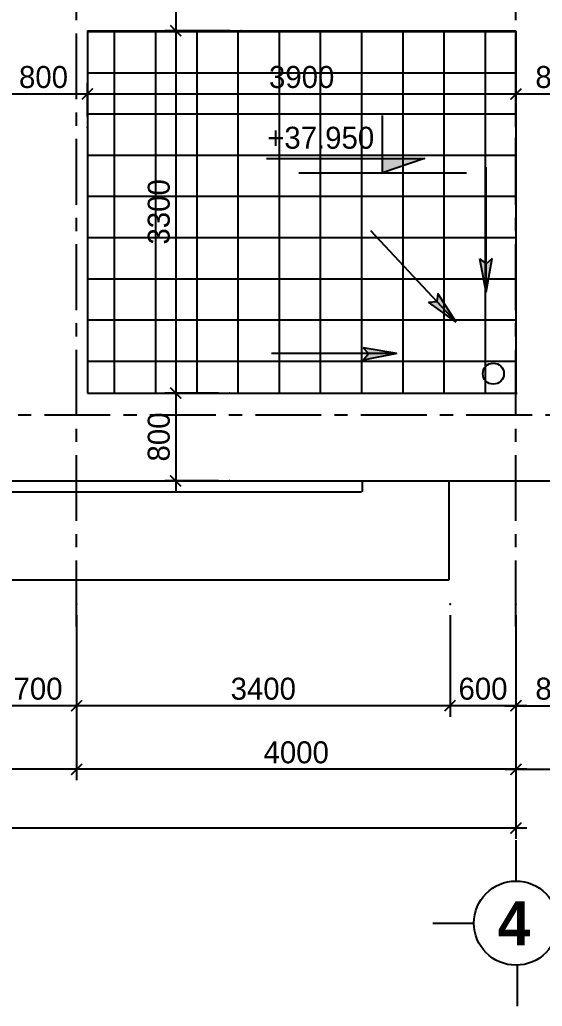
# Model space of a CAD drawing. Header units: inches. Extents: x -844707 to -690155, y -211546 to -175871.
# Drawn here: x -702187 to -697431, y -206785 to -197801 of the extents above; entities that cross this region are included whole.
import ezdxf

# ---------------------------------------------------------------- set-up
doc = ezdxf.new("R2010")
doc.units = ezdxf.units.IN
doc.header["$LTSCALE"] = 48
doc.header["$MEASUREMENT"] = 0
doc.linetypes.add('CENTER', pattern=[2, 1.25, -0.25, 0.25, -0.25])
doc.layers.add('DWGSHARE.com-DefPoints-DWGSHARE.com', color=7, linetype='Continuous', plot=False)
for name, color, linetype in [('DWGSHARE.com-DIM-DWGSHARE.com', 251, 'Continuous'), ('DWGSHARE.com-HATCH-DWGSHARE.com', 8, 'Continuous'), ('DWGSHARE.com-KICHTHUOC-DWGSHARE.com', 9, 'Continuous'), ('DWGSHARE.com-kinh-DWGSHARE.com', 154, 'Continuous'), ('DWGSHARE.com-LAYER1-DWGSHARE.com', 150, 'Continuous'), ('DWGSHARE.com-NET-DWGSHARE.com', 245, 'Continuous'), ('DWGSHARE.com-text-DWGSHARE.com', 3, 'Continuous'), ('DWGSHARE.com-truc-DWGSHARE.com', 250, 'CENTER'), ('DWGSHARE.com-TUONG-DWGSHARE.com', 7, 'Continuous')]:
    doc.layers.add(name, color=color, linetype=linetype)
doc.styles.add('AVO-B', font='')
doc.styles.get("Standard").update_dxf_attribs({"font": ''})
doc.styles.add('VNI-AVO', font='')
doc.styles.get('AVO-B').set_extended_font_data('VNI-Avo', bold=True)
doc.styles.get('Standard').set_extended_font_data('VNI-Avo')
doc.styles.get('VNI-AVO').set_extended_font_data('VNI-Avo')
doc.dimstyles.new('tl1-100', dxfattribs={"dimtxt": 200, "dimasz": 100, "dimexe": 100, "dimexo": 100, "dimgap": 50, "dimtad": 1, "dimdec": 0, "dimzin": 0, "dimdsep": 46, "dimtxsty": 'VNI-AVO', "dimblk": 'ARCHTICK', "dimcen": 1, "dimdle": 100, "dimclrd": 256, "dimclre": 256, "dimclrt": 2, "dimadec": 0, "dimazin": 0, "dimtfac": 1, "dimtdec": 0, "dimtix": 1, "dimtofl": 0, "dimtmove": 2, "dimatfit": 3, "dimldrblk": 'ARCHTICK', "dimfxl": 1, "dimtolj": 2, "dimtzin": 0, "dimarcsym": 0})

# ---------------------------------------------------------------- blocks, each defined once
blk = doc.blocks.new('_ArchTick')
at = {"color": 0, "linetype": 'ByBlock', "const_width": 0.15}
blk.add_lwpolyline([(-0.5, -0.5), (0.5, 0.5)], dxfattribs=at)
blk = doc.blocks.new('*D437')
at = {"layer": 'DWGSHARE.com-DefPoints-DWGSHARE.com', "color": 0, "transparency": 16777216}
for p in [(-719670.3, -203124.4), (-697670.3, -203124.4), (-719670.3, -205161.8)]:
    blk.add_point(p, dxfattribs=at)
at = {"layer": 'DWGSHARE.com-DIM-DWGSHARE.com', "lineweight": -2, "transparency": 16777216}
for p, q in [((-719670.3, -203224.4), (-719670.3, -205261.8)), ((-697670.3, -203224.4), (-697670.3, -205261.8)), ((-697570.3, -205161.8), (-719770.3, -205161.8))]:
    blk.add_line(p, q, dxfattribs=at)
at = {"layer": 'DWGSHARE.com-DIM-DWGSHARE.com', "lineweight": -2, "transparency": 16777216, "xscale": 100, "yscale": 100, "zscale": 100, "rotation": 180}
blk.add_blockref('_ArchTick', (-719670.3, -205161.8), dxfattribs=at)
at = {"layer": 'DWGSHARE.com-DIM-DWGSHARE.com', "lineweight": -2, "transparency": 16777216, "xscale": 100, "yscale": 100, "zscale": 100}
blk.add_blockref('_ArchTick', (-697670.3, -205161.8), dxfattribs=at)
at = {"layer": 'DWGSHARE.com-DIM-DWGSHARE.com', "color": 2, "transparency": 16777216, "insert": (-708591.9, -204974.2), "char_height": 200, "attachment_point": 5, "style": 'VNI-AVO'}
blk.add_mtext('\\A2;22000', dxfattribs=at)
blk = doc.blocks.new('*D442')
at = {"layer": 'DWGSHARE.com-DefPoints-DWGSHARE.com', "color": 0, "transparency": 16777216}
for p in [(-697670.3, -203124.4), (-695742, -203124.4), (-695742, -204627.4)]:
    blk.add_point(p, dxfattribs=at)
at = {"layer": 'DWGSHARE.com-DIM-DWGSHARE.com', "lineweight": -2, "transparency": 16777216}
for p, q in [((-697670.3, -203224.4), (-697670.3, -204727.4)), ((-695742, -203224.4), (-695742, -204727.4)), ((-697770.3, -204627.4), (-695642, -204627.4))]:
    blk.add_line(p, q, dxfattribs=at)
at = {"layer": 'DWGSHARE.com-DIM-DWGSHARE.com', "lineweight": -2, "transparency": 16777216, "xscale": 100, "yscale": 100, "zscale": 100, "rotation": 180}
blk.add_blockref('_ArchTick', (-697670.3, -204627.4), dxfattribs=at)
at = {"layer": 'DWGSHARE.com-DIM-DWGSHARE.com', "lineweight": -2, "transparency": 16777216, "xscale": 100, "yscale": 100, "zscale": 100}
blk.add_blockref('_ArchTick', (-695742, -204627.4), dxfattribs=at)
at = {"layer": 'DWGSHARE.com-DIM-DWGSHARE.com', "color": 2, "transparency": 16777216, "insert": (-696706.1, -204473.8), "char_height": 200, "attachment_point": 5, "style": 'VNI-AVO'}
blk.add_mtext('\\A2;1900', dxfattribs=at)
blk = doc.blocks.new('*D443')
at = {"layer": 'DWGSHARE.com-DefPoints-DWGSHARE.com', "color": 0, "transparency": 16777216}
for p in [(-706670.3, -203124.4), (-701670.3, -203124.4), (-706670.3, -204627.4)]:
    blk.add_point(p, dxfattribs=at)
at = {"layer": 'DWGSHARE.com-DIM-DWGSHARE.com', "lineweight": -2, "transparency": 16777216}
for p, q in [((-706670.3, -203224.4), (-706670.3, -204727.4)), ((-701670.3, -203224.4), (-701670.3, -204727.4)), ((-701570.3, -204627.4), (-706770.3, -204627.4))]:
    blk.add_line(p, q, dxfattribs=at)
at = {"layer": 'DWGSHARE.com-DIM-DWGSHARE.com', "lineweight": -2, "transparency": 16777216, "xscale": 100, "yscale": 100, "zscale": 100, "rotation": 180}
blk.add_blockref('_ArchTick', (-706670.3, -204627.4), dxfattribs=at)
at = {"layer": 'DWGSHARE.com-DIM-DWGSHARE.com', "lineweight": -2, "transparency": 16777216, "xscale": 100, "yscale": 100, "zscale": 100}
blk.add_blockref('_ArchTick', (-701670.3, -204627.4), dxfattribs=at)
at = {"layer": 'DWGSHARE.com-DIM-DWGSHARE.com', "color": 2, "transparency": 16777216, "insert": (-704170.3, -204473.8), "char_height": 200, "attachment_point": 5, "style": 'VNI-AVO'}
blk.add_mtext('\\A2;5000', dxfattribs=at)
blk = doc.blocks.new('*D445')
at = {"layer": 'DWGSHARE.com-DefPoints-DWGSHARE.com', "color": 0, "transparency": 16777216}
for p in [(-701670.3, -203124.4), (-697670.3, -203124.4), (-701670.3, -204627.4)]:
    blk.add_point(p, dxfattribs=at)
at = {"layer": 'DWGSHARE.com-DIM-DWGSHARE.com', "lineweight": -2, "transparency": 16777216}
for p, q in [((-701670.3, -203224.4), (-701670.3, -204727.4)), ((-697670.3, -203224.4), (-697670.3, -204727.4)), ((-697570.3, -204627.4), (-701770.3, -204627.4))]:
    blk.add_line(p, q, dxfattribs=at)
at = {"layer": 'DWGSHARE.com-DIM-DWGSHARE.com', "lineweight": -2, "transparency": 16777216, "xscale": 100, "yscale": 100, "zscale": 100, "rotation": 180}
blk.add_blockref('_ArchTick', (-701670.3, -204627.4), dxfattribs=at)
at = {"layer": 'DWGSHARE.com-DIM-DWGSHARE.com', "lineweight": -2, "transparency": 16777216, "xscale": 100, "yscale": 100, "zscale": 100}
blk.add_blockref('_ArchTick', (-697670.3, -204627.4), dxfattribs=at)
at = {"layer": 'DWGSHARE.com-DIM-DWGSHARE.com', "color": 2, "transparency": 16777216, "insert": (-699670.3, -204473.8), "char_height": 200, "attachment_point": 5, "style": 'VNI-AVO'}
blk.add_mtext('\\A2;4000', dxfattribs=at)
blk = doc.blocks.new('*D509')
at = {"layer": 'DWGSHARE.com-DefPoints-DWGSHARE.com', "color": 0, "transparency": 16777216}
for p in [(-700170.9, -197100.8), (-700767.3, -197900.8), (-700170.9, -197900.8)]:
    blk.add_point(p, dxfattribs=at)
at = {"layer": 'DWGSHARE.com-DIM-DWGSHARE.com', "lineweight": -2, "transparency": 16777216}
for p, q in [((-700767.3, -197000.8), (-700767.3, -198000.8)), ((-700270.9, -197100.8), (-700867.3, -197100.8)), ((-700270.9, -197900.8), (-700867.3, -197900.8))]:
    blk.add_line(p, q, dxfattribs=at)
at = {"layer": 'DWGSHARE.com-DIM-DWGSHARE.com', "lineweight": -2, "transparency": 16777216, "xscale": 100, "yscale": 100, "zscale": 100}
for p, rotation in [((-700767.3, -197100.8), 90), ((-700767.3, -197900.8), 270)]:
    blk.add_blockref('_ArchTick', p, dxfattribs=dict(at, rotation=rotation))
at = {"layer": 'DWGSHARE.com-DIM-DWGSHARE.com', "color": 2, "transparency": 16777216, "insert": (-700920.8, -197500.8), "char_height": 200, "attachment_point": 5, "rotation": 90, "style": 'VNI-AVO'}
blk.add_mtext('\\A2;800', dxfattribs=at)
blk = doc.blocks.new('*D510')
at = {"layer": 'DWGSHARE.com-DefPoints-DWGSHARE.com', "color": 0, "transparency": 16777216}
for p in [(-700170.9, -197900.8), (-700767.3, -201200.8), (-700277.9, -201200.8)]:
    blk.add_point(p, dxfattribs=at)
at = {"layer": 'DWGSHARE.com-DIM-DWGSHARE.com', "lineweight": -2, "transparency": 16777216}
for p, q in [((-700767.3, -197800.8), (-700767.3, -201300.8)), ((-700270.9, -197900.8), (-700867.3, -197900.8)), ((-700377.9, -201200.8), (-700867.3, -201200.8))]:
    blk.add_line(p, q, dxfattribs=at)
at = {"layer": 'DWGSHARE.com-DIM-DWGSHARE.com', "lineweight": -2, "transparency": 16777216, "xscale": 100, "yscale": 100, "zscale": 100}
for p, rotation in [((-700767.3, -197900.8), 90), ((-700767.3, -201200.8), 270)]:
    blk.add_blockref('_ArchTick', p, dxfattribs=dict(at, rotation=rotation))
at = {"layer": 'DWGSHARE.com-DIM-DWGSHARE.com', "color": 2, "transparency": 16777216, "insert": (-700920.8, -199550.8), "char_height": 200, "attachment_point": 5, "rotation": 90, "style": 'VNI-AVO'}
blk.add_mtext('\\A2;3300', dxfattribs=at)
blk = doc.blocks.new('*D511')
at = {"layer": 'DWGSHARE.com-DefPoints-DWGSHARE.com', "color": 0, "transparency": 16777216}
for p in [(-700277.9, -201200.8), (-700767.3, -202000.8), (-700277.9, -202000.8)]:
    blk.add_point(p, dxfattribs=at)
at = {"layer": 'DWGSHARE.com-DIM-DWGSHARE.com', "lineweight": -2, "transparency": 16777216}
for p, q in [((-700767.3, -201100.8), (-700767.3, -202100.8)), ((-700377.9, -201200.8), (-700867.3, -201200.8)), ((-700377.9, -202000.8), (-700867.3, -202000.8))]:
    blk.add_line(p, q, dxfattribs=at)
at = {"layer": 'DWGSHARE.com-DIM-DWGSHARE.com', "lineweight": -2, "transparency": 16777216, "xscale": 100, "yscale": 100, "zscale": 100}
for p, rotation in [((-700767.3, -201200.8), 90), ((-700767.3, -202000.8), 270)]:
    blk.add_blockref('_ArchTick', p, dxfattribs=dict(at, rotation=rotation))
at = {"layer": 'DWGSHARE.com-DIM-DWGSHARE.com', "color": 2, "transparency": 16777216, "insert": (-700920.8, -201600.8), "char_height": 200, "attachment_point": 5, "rotation": 90, "style": 'VNI-AVO'}
blk.add_mtext('\\A2;800', dxfattribs=at)
blk = doc.blocks.new('*D512')
at = {"layer": 'DWGSHARE.com-DefPoints-DWGSHARE.com', "color": 0, "transparency": 16777216}
for p in [(-702370.6, -198477.2), (-702370.6, -198781.8), (-701571.1, -198781.8)]:
    blk.add_point(p, dxfattribs=at)
at = {"layer": 'DWGSHARE.com-DIM-DWGSHARE.com', "lineweight": -2, "transparency": 16777216}
for p, q in [((-702370.6, -198681.8), (-702370.6, -198377.2)), ((-701571.1, -198681.8), (-701571.1, -198377.2)), ((-701471.1, -198477.2), (-702470.6, -198477.2))]:
    blk.add_line(p, q, dxfattribs=at)
at = {"layer": 'DWGSHARE.com-DIM-DWGSHARE.com', "lineweight": -2, "transparency": 16777216, "xscale": 100, "yscale": 100, "zscale": 100, "rotation": 180}
blk.add_blockref('_ArchTick', (-702370.6, -198477.2), dxfattribs=at)
at = {"layer": 'DWGSHARE.com-DIM-DWGSHARE.com', "lineweight": -2, "transparency": 16777216, "xscale": 100, "yscale": 100, "zscale": 100}
blk.add_blockref('_ArchTick', (-701571.1, -198477.2), dxfattribs=at)
at = {"layer": 'DWGSHARE.com-DIM-DWGSHARE.com', "color": 2, "transparency": 16777216, "insert": (-701970.8, -198323.7), "char_height": 200, "attachment_point": 5, "style": 'VNI-AVO'}
blk.add_mtext('\\A2;800', dxfattribs=at)
blk = doc.blocks.new('*D513')
at = {"layer": 'DWGSHARE.com-DefPoints-DWGSHARE.com', "color": 0, "transparency": 16777216}
for p in [(-701571.1, -198477.2), (-701571.1, -198781.8), (-697670.8, -198877.9)]:
    blk.add_point(p, dxfattribs=at)
at = {"layer": 'DWGSHARE.com-DIM-DWGSHARE.com', "lineweight": -2, "transparency": 16777216}
for p, q in [((-701571.1, -198681.8), (-701571.1, -198377.2)), ((-697670.8, -198777.9), (-697670.8, -198377.2)), ((-697570.8, -198477.2), (-701671.1, -198477.2))]:
    blk.add_line(p, q, dxfattribs=at)
at = {"layer": 'DWGSHARE.com-DIM-DWGSHARE.com', "lineweight": -2, "transparency": 16777216, "xscale": 100, "yscale": 100, "zscale": 100, "rotation": 180}
blk.add_blockref('_ArchTick', (-701571.1, -198477.2), dxfattribs=at)
at = {"layer": 'DWGSHARE.com-DIM-DWGSHARE.com', "lineweight": -2, "transparency": 16777216, "xscale": 100, "yscale": 100, "zscale": 100}
blk.add_blockref('_ArchTick', (-697670.8, -198477.2), dxfattribs=at)
at = {"layer": 'DWGSHARE.com-DIM-DWGSHARE.com', "color": 2, "transparency": 16777216, "insert": (-699620.9, -198323.7), "char_height": 200, "attachment_point": 5, "style": 'VNI-AVO'}
blk.add_mtext('\\A2;3900', dxfattribs=at)
blk = doc.blocks.new('*D514')
at = {"layer": 'DWGSHARE.com-DefPoints-DWGSHARE.com', "color": 0, "transparency": 16777216}
for p in [(-697670.8, -198477.2), (-697670.8, -198877.9), (-696870.6, -198877.9)]:
    blk.add_point(p, dxfattribs=at)
at = {"layer": 'DWGSHARE.com-DIM-DWGSHARE.com', "lineweight": -2, "transparency": 16777216}
for p, q in [((-697670.8, -198777.9), (-697670.8, -198377.2)), ((-696870.6, -198777.9), (-696870.6, -198377.2)), ((-696770.6, -198477.2), (-697770.8, -198477.2))]:
    blk.add_line(p, q, dxfattribs=at)
at = {"layer": 'DWGSHARE.com-DIM-DWGSHARE.com', "lineweight": -2, "transparency": 16777216, "xscale": 100, "yscale": 100, "zscale": 100, "rotation": 180}
blk.add_blockref('_ArchTick', (-697670.8, -198477.2), dxfattribs=at)
at = {"layer": 'DWGSHARE.com-DIM-DWGSHARE.com', "lineweight": -2, "transparency": 16777216, "xscale": 100, "yscale": 100, "zscale": 100}
blk.add_blockref('_ArchTick', (-696870.6, -198477.2), dxfattribs=at)
at = {"layer": 'DWGSHARE.com-DIM-DWGSHARE.com', "color": 2, "transparency": 16777216, "insert": (-697270.7, -198323.7), "char_height": 200, "attachment_point": 5, "style": 'VNI-AVO'}
blk.add_mtext('\\A2;800', dxfattribs=at)
blk = doc.blocks.new('Muiten')
at = {"layer": 'DWGSHARE.com-KICHTHUOC-DWGSHARE.com'}
blk.add_hatch(color=2, dxfattribs=at).paths.add_polyline_path([(-257.5, -0.3), (-305.5, -54.4), (0, 0), (-304.4, 59.1)])
at = {"layer": 'DWGSHARE.com-KICHTHUOC-DWGSHARE.com', "linetype": 'Continuous'}
blk.add_line((0, 0), (-1140, 0), dxfattribs=at)
at = {"layer": 'DWGSHARE.com-KICHTHUOC-DWGSHARE.com', "color": 2}
for p, q in [((0, 0), (-305.5, -54.4)), ((-304.4, 59.1), (-257.5, -0.3)), ((0, 0), (-304.4, 59.1)), ((0, 0), (-257.5, -0.3)), ((-305.5, -54.4), (-257.5, -0.3))]:
    blk.add_line(p, q, dxfattribs=at)
blk = doc.blocks.new('*D521')
at = {"layer": 'DWGSHARE.com-DefPoints-DWGSHARE.com', "color": 0, "transparency": 16777216}
for p in [(-697670.3, -203124.4), (-696870.6, -203124.4), (-696870.6, -204047.9)]:
    blk.add_point(p, dxfattribs=at)
at = {"layer": 'DWGSHARE.com-DIM-DWGSHARE.com', "lineweight": -2, "transparency": 16777216}
for p, q in [((-697670.3, -203224.4), (-697670.3, -204147.9)), ((-696870.6, -203224.4), (-696870.6, -204147.9)), ((-697770.3, -204047.9), (-696770.6, -204047.9))]:
    blk.add_line(p, q, dxfattribs=at)
at = {"layer": 'DWGSHARE.com-DIM-DWGSHARE.com', "lineweight": -2, "transparency": 16777216, "xscale": 100, "yscale": 100, "zscale": 100, "rotation": 180}
blk.add_blockref('_ArchTick', (-697670.3, -204047.9), dxfattribs=at)
at = {"layer": 'DWGSHARE.com-DIM-DWGSHARE.com', "lineweight": -2, "transparency": 16777216, "xscale": 100, "yscale": 100, "zscale": 100}
blk.add_blockref('_ArchTick', (-696870.6, -204047.9), dxfattribs=at)
at = {"layer": 'DWGSHARE.com-DIM-DWGSHARE.com', "color": 2, "transparency": 16777216, "insert": (-697270.4, -203894.4), "char_height": 200, "attachment_point": 5, "style": 'VNI-AVO'}
blk.add_mtext('\\A2;800', dxfattribs=at)
blk = doc.blocks.new('*D522')
at = {"layer": 'DWGSHARE.com-DefPoints-DWGSHARE.com', "color": 0, "transparency": 16777216}
for p in [(-701670.2, -203124.4), (-698270.3, -203124.4), (-701670.2, -204047.9)]:
    blk.add_point(p, dxfattribs=at)
at = {"layer": 'DWGSHARE.com-DIM-DWGSHARE.com', "lineweight": -2, "transparency": 16777216}
for p, q in [((-701670.2, -203224.4), (-701670.2, -204147.9)), ((-698270.3, -203224.4), (-698270.3, -204147.9)), ((-698170.3, -204047.9), (-701770.2, -204047.9))]:
    blk.add_line(p, q, dxfattribs=at)
at = {"layer": 'DWGSHARE.com-DIM-DWGSHARE.com', "lineweight": -2, "transparency": 16777216, "xscale": 100, "yscale": 100, "zscale": 100, "rotation": 180}
blk.add_blockref('_ArchTick', (-701670.2, -204047.9), dxfattribs=at)
at = {"layer": 'DWGSHARE.com-DIM-DWGSHARE.com', "lineweight": -2, "transparency": 16777216, "xscale": 100, "yscale": 100, "zscale": 100}
blk.add_blockref('_ArchTick', (-698270.3, -204047.9), dxfattribs=at)
at = {"layer": 'DWGSHARE.com-DIM-DWGSHARE.com', "color": 2, "transparency": 16777216, "insert": (-699970.2, -203894.4), "char_height": 200, "attachment_point": 5, "style": 'VNI-AVO'}
blk.add_mtext('\\A2;3400', dxfattribs=at)
blk = doc.blocks.new('*D523')
at = {"layer": 'DWGSHARE.com-DefPoints-DWGSHARE.com', "color": 0, "transparency": 16777216}
for p in [(-698270.3, -203124.4), (-697670.3, -203124.4), (-698270.3, -204047.9)]:
    blk.add_point(p, dxfattribs=at)
at = {"layer": 'DWGSHARE.com-DIM-DWGSHARE.com', "lineweight": -2, "transparency": 16777216}
for p, q in [((-698270.3, -203224.4), (-698270.3, -204147.9)), ((-697670.3, -203224.4), (-697670.3, -204147.9)), ((-697570.3, -204047.9), (-698370.3, -204047.9))]:
    blk.add_line(p, q, dxfattribs=at)
at = {"layer": 'DWGSHARE.com-DIM-DWGSHARE.com', "lineweight": -2, "transparency": 16777216, "xscale": 100, "yscale": 100, "zscale": 100, "rotation": 180}
blk.add_blockref('_ArchTick', (-698270.3, -204047.9), dxfattribs=at)
at = {"layer": 'DWGSHARE.com-DIM-DWGSHARE.com', "lineweight": -2, "transparency": 16777216, "xscale": 100, "yscale": 100, "zscale": 100}
blk.add_blockref('_ArchTick', (-697670.3, -204047.9), dxfattribs=at)
at = {"layer": 'DWGSHARE.com-DIM-DWGSHARE.com', "color": 2, "transparency": 16777216, "insert": (-697970.3, -203894.4), "char_height": 200, "attachment_point": 5, "style": 'VNI-AVO'}
blk.add_mtext('\\A2;600', dxfattribs=at)
blk = doc.blocks.new('*D524')
at = {"layer": 'DWGSHARE.com-DefPoints-DWGSHARE.com', "color": 0, "transparency": 16777216}
for p in [(-702370.6, -203124.4), (-701670.2, -203124.4), (-702370.6, -204047.9)]:
    blk.add_point(p, dxfattribs=at)
at = {"layer": 'DWGSHARE.com-DIM-DWGSHARE.com', "lineweight": -2, "transparency": 16777216}
for p, q in [((-702370.6, -203224.4), (-702370.6, -204147.9)), ((-701670.2, -203224.4), (-701670.2, -204147.9)), ((-701570.2, -204047.9), (-702470.6, -204047.9))]:
    blk.add_line(p, q, dxfattribs=at)
at = {"layer": 'DWGSHARE.com-DIM-DWGSHARE.com', "lineweight": -2, "transparency": 16777216, "xscale": 100, "yscale": 100, "zscale": 100, "rotation": 180}
blk.add_blockref('_ArchTick', (-702370.6, -204047.9), dxfattribs=at)
at = {"layer": 'DWGSHARE.com-DIM-DWGSHARE.com', "lineweight": -2, "transparency": 16777216, "xscale": 100, "yscale": 100, "zscale": 100}
blk.add_blockref('_ArchTick', (-701670.2, -204047.9), dxfattribs=at)
at = {"layer": 'DWGSHARE.com-DIM-DWGSHARE.com', "color": 2, "transparency": 16777216, "insert": (-702020.4, -203894.4), "char_height": 200, "attachment_point": 5, "style": 'VNI-AVO'}
blk.add_mtext('\\A2;700', dxfattribs=at)

msp = doc.modelspace()

# ---------------------------------------------------------------- hatches: boundary and pattern name
at = {"layer": 'DWGSHARE.com-HATCH-DWGSHARE.com'}
h = msp.add_hatch(dxfattribs=at)
h.set_pattern_fill('ANSI37,_I', color=256, scale=3000, angle=45, style=2)
h.set_pattern_definition([(90, (-754198.3, -184409.2), (-375, 6e-14), []), (180, (-754198.3, -184409.2), (-6e-14, -375), [])])
h.paths.add_polyline_path([(-701571.1, -201200.8), (-697671.6, -201200.8), (-697671.6, -197900.8), (-701571.1, -197900.8)])
h.paths.add_polyline_path([(-698501.3, -199064.7), (-698883.9, -199195.4), (-698883.9, -199064.7)], flags=16)
h.paths.add_polyline_path([(-698389.5, -200367.4), (-698382.6, -200295.4), (-698214.1, -200555.9), (-698464.9, -200373.6)], flags=16)
h.paths.add_polyline_path([(-699013.5, -200841.6), (-699061.5, -200787.5), (-698756, -200841.9), (-699060.4, -200901)], flags=16)
h.paths.add_polyline_path([(-697941.5, -200282.2), (-698000.6, -199977.8), (-697941.2, -200024.7), (-697887.1, -199976.7)], flags=16)
h.paths.add_polyline_path([(-697780.2, -201024.2, -1), (-697971.8, -201024.2, -1)], flags=16)
h.paths.add_polyline_path([(-701074.3, -199893), (-701074.3, -199208.7), (-700767.3, -199208.7), (-700767.3, -199893)], flags=24)
h.paths.add_polyline_path([(-699963.1, -198170.2), (-699278.8, -198170.2), (-699278.8, -198477.2), (-699963.1, -198477.2)], flags=24)
h.paths.add_polyline_path([(-699986.7, -199031.2), (-698887.5, -199031.2), (-698887.5, -198720.6), (-699986.7, -198720.6)], flags=24)
at = {"layer": 'DWGSHARE.com-LAYER1-DWGSHARE.com'}
msp.add_hatch(color=1, dxfattribs=at).paths.add_polyline_path([(-698883.9, -199064.7), (-698501.3, -199064.7), (-698883.9, -199195.4)])

# ---------------------------------------------------------------- linework, layer by layer
at = {"layer": 'DWGSHARE.com-DIM-DWGSHARE.com'}
for p, q in [((-697670.3, -205271.2), (-697670.3, -205645.2)), ((-698427.3, -206028.2), (-698053.3, -206028.2)), ((-697655.1, -206785.2), (-697655.1, -206411.2))]:
    msp.add_line(p, q, dxfattribs=at)
msp.add_circle((-697670.3, -206028.2), 383, dxfattribs=at)
at = {"layer": 'DWGSHARE.com-HATCH-DWGSHARE.com'}
msp.add_circle((-697876, -201024.2), 95.8, dxfattribs=at)
at = {"layer": 'DWGSHARE.com-kinh-DWGSHARE.com'}
msp.add_line((-706370.3, -202000.8), (-699177.3, -202000.8), dxfattribs=at)
at = {"layer": 'DWGSHARE.com-LAYER1-DWGSHARE.com', "color": 1}
msp.add_line((-699645.7, -199195.4), (-698122, -199195.4), dxfattribs=at)
msp.add_lwpolyline([(-699939.7, -199064.7), (-698501.3, -199064.7), (-698883.9, -199195.4), (-698883.9, -198672.9)], dxfattribs=at)
at = {"layer": 'DWGSHARE.com-NET-DWGSHARE.com'}
for p, q in [((-699070.3, -202000.8), (-699070.3, -202100.8)), ((-698277.3, -202900.8), (-698277.3, -202000.8)), ((-706470.3, -202100.8), (-699077.3, -202100.8)), ((-707270.3, -202900.8), (-698277.3, -202900.8))]:
    msp.add_line(p, q, dxfattribs=at)
at = {"layer": 'DWGSHARE.com-truc-DWGSHARE.com', "ltscale": 10}
for p, q in [((-701670.3, -203325.6), (-701670.3, -180494.5)), ((-697670.3, -203325.6), (-697670.3, -180494.5)), ((-695602.5, -201400.8), (-721841.5, -201400.8))]:
    msp.add_line(p, q, dxfattribs=at)
at = {"layer": 'DWGSHARE.com-TUONG-DWGSHARE.com'}
for p, q in [((-701571.1, -197900.8), (-701571.1, -201200.8)), ((-701571.1, -197900.8), (-697671.6, -197900.8)), ((-697671.6, -197900.8), (-697671.6, -201200.8)), ((-701571.1, -201200.8), (-697671.6, -201200.8)), ((-701467.1, -201200.8), (-697761.1, -201200.8)), ((-698270.8, -201200.8), (-697660.5, -201200.8)), ((-702370.6, -202000.8), (-696870.6, -202000.8))]:
    msp.add_line(p, q, dxfattribs=at)

# ---------------------------------------------------------------- block references
at = {"layer": 'DWGSHARE.com-HATCH-DWGSHARE.com', "xscale": -1}
for p, rotation in [((-697941.5, -200282.2), 90), ((-698214.1, -200555.9), 132.9993908553391), ((-698756, -200841.9), 180)]:
    msp.add_blockref('Muiten', p, dxfattribs=dict(at, rotation=rotation))

# ---------------------------------------------------------------- texts
at = {"layer": 'DWGSHARE.com-text-DWGSHARE.com'}
msp.add_text('+37.950', height=200, dxfattribs=at).set_placement((-699934.9, -198975.6))
at = {"layer": 'DWGSHARE.com-text-DWGSHARE.com', "color": 3, "style": 'AVO-B'}
msp.add_text('4', height=400, dxfattribs=at).set_placement((-697836.9, -206229))

# ---------------------------------------------------------------- dimensions: what is measured, and where the dimension line sits
at = {"layer": 'DWGSHARE.com-DIM-DWGSHARE.com'}
for base, p1, p2, angle, picture, middle in [((-700767.3, -197900.8), (-700170.9, -197100.8), (-700170.9, -197900.8), 90, '*D509', (-700920.8, -197500.8)), ((-700767.3, -201200.8), (-700170.9, -197900.8), (-700277.9, -201200.8), 90, '*D510', (-700920.8, -199550.8)), ((-702370.5767726, -198477.2449036), (-701571.0767726, -198781.7562116), (-702370.5767726, -198781.7562116), 180, '*D512', (-701970.8267726, -198323.7313901)), ((-701571.1, -198477.2), (-697670.8, -198877.9), (-701571.1, -198781.8), 180, '*D513', (-699620.9, -198323.7)), ((-697670.8, -198477.2), (-696870.6, -198877.9), (-697670.8, -198877.9), 180, '*D514', (-697270.7, -198323.7)), ((-700767.3, -202000.8), (-700277.9, -201200.8), (-700277.9, -202000.8), 90, '*D511', (-700920.8, -201600.8)), ((-702370.6, -204047.9), (-701670.2, -203124.4), (-702370.6, -203124.4), 180, '*D524', (-702020.4, -203894.4)), ((-701670.3, -204627.4), (-697670.3, -203124.4), (-701670.3, -203124.4), 180, '*D445', (-699670.3, -204473.8)), ((-701670.2, -204047.9), (-698270.3, -203124.4), (-701670.2, -203124.4), 180, '*D522', (-699970.2, -203894.4)), ((-698270.3, -204047.9), (-697670.3, -203124.4), (-698270.3, -203124.4), 180, '*D523', (-697970.3, -203894.4))]:
    dim = msp.add_linear_dim(base=base, p1=p1, p2=p2, angle=angle, dimstyle='tl1-100', dxfattribs=at)
    dim.commit()
    dim.dimension.update_dxf_attribs({"geometry": picture, "text_midpoint": middle})
dim = msp.add_linear_dim(base=(-719670.3, -205161.8), p1=(-697670.3, -203124.4), p2=(-719670.3, -203124.4), angle=180, dimstyle='tl1-100', dxfattribs=at)
dim.commit()
dim.dimension.update_dxf_attribs({"geometry": '*D437', "text_midpoint": (-708591.9, -204974.2), "dimtype": 160})
dim = msp.add_linear_dim(base=(-706670.3, -204627.4), p1=(-701670.3, -203124.4), p2=(-706670.3, -203124.4), angle=180, dimstyle='tl1-100', override={"dimtmove": 1}, dxfattribs=at)
dim.commit()
dim.dimension.update_dxf_attribs({"geometry": '*D443', "text_midpoint": (-704170.3, -204473.8)})
dim = msp.add_linear_dim(base=(-695742, -204627.4), p1=(-697670.3, -203124.4), p2=(-695742, -203124.4), angle=180, text='1900', dimstyle='tl1-100', dxfattribs=at)
dim.commit()
dim.dimension.update_dxf_attribs({"geometry": '*D442', "text_midpoint": (-696706.1, -204473.8)})
dim = msp.add_linear_dim(base=(-696870.6, -204047.9), p1=(-697670.3, -203124.4), p2=(-696870.6, -203124.4), dimstyle='tl1-100', dxfattribs=at)
dim.commit()
dim.dimension.update_dxf_attribs({"geometry": '*D521', "text_midpoint": (-697270.4, -203894.4)})

doc.saveas('drawing.dxf')
